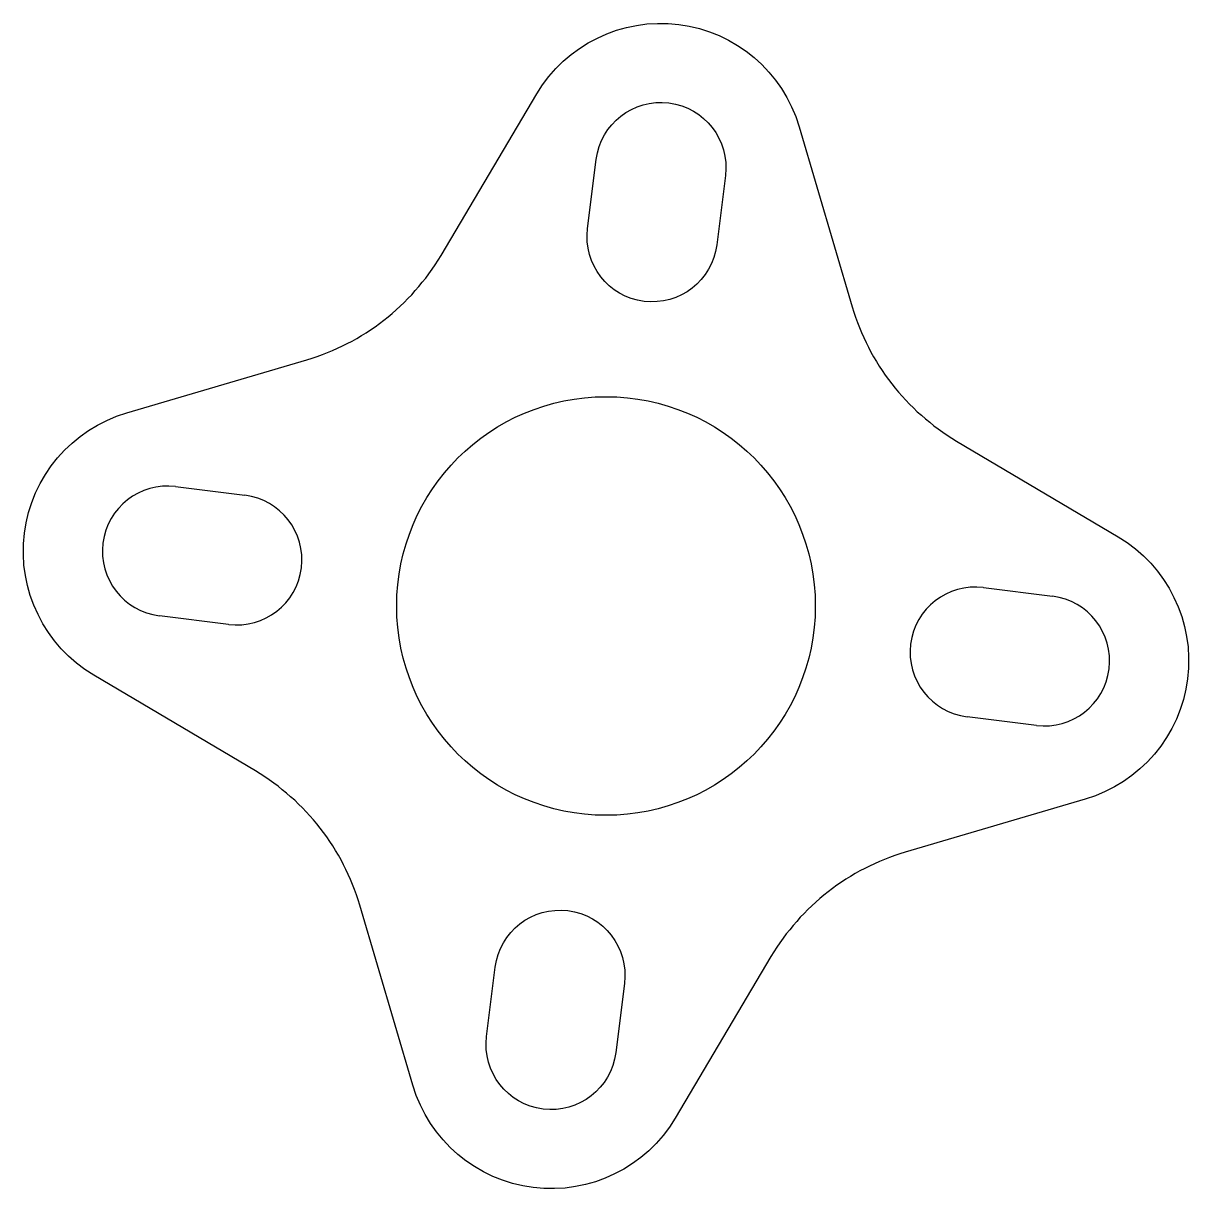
# Model space of a CAD drawing. Header units: millimetres. Extents: x -82.5 to -57.5, y 77.5 to 102.5.
import ezdxf

# ---------------------------------------------------------------- set-up
doc = ezdxf.new("R2010")
doc.units = ezdxf.units.MM
doc.layers.get('0').update_dxf_attribs({"linetype": 'CONTINUOUS'})

msp = doc.modelspace()

# ---------------------------------------------------------------- linework, layer by layer
for p, q in [((-79.253, 92.568), (-77.765, 92.381)), ((-61.888, 90.397), (-60.4, 90.211)), ((-78.112, 89.603), (-79.6, 89.789)), ((-60.747, 87.432), (-62.235, 87.619))]:
    msp.add_line(p, q)
for points in [[(-71.488, 101.008, -0.654931), (-65.848, 100.304), (-64.707, 96.433, 0.18935), (-62.462, 93.547), (-58.992, 91.488, -0.654931), (-59.696, 85.848), (-63.567, 84.707, 0.18935), (-66.453, 82.462), (-68.512, 78.992, -0.654931), (-74.152, 79.696), (-75.293, 83.567, 0.18935), (-77.538, 86.453), (-81.008, 88.512, -0.654931), (-80.304, 94.152), (-76.433, 95.293, 0.18935), (-73.547, 97.538)], [(-70.211, 99.6, -1), (-67.432, 99.253), (-67.619, 97.765, -1), (-70.397, 98.112)], [(-69.789, 80.4, -1), (-72.568, 80.747), (-72.381, 82.235, -1), (-69.603, 81.888)]]:
    msp.add_lwpolyline(points, format="xyb", close=True)
msp.add_circle((-70, 90), 4.5)
for centre, start, end in [((-79.427, 91.178), 82.875, 262.875), ((-77.938, 90.992), -97.125, 82.875), ((-62.062, 89.008), 82.875, 262.875), ((-60.573, 88.822), -97.125, 82.875)]:
    msp.add_arc(centre, 1.4, start, end)

doc.saveas('drawing.dxf')
